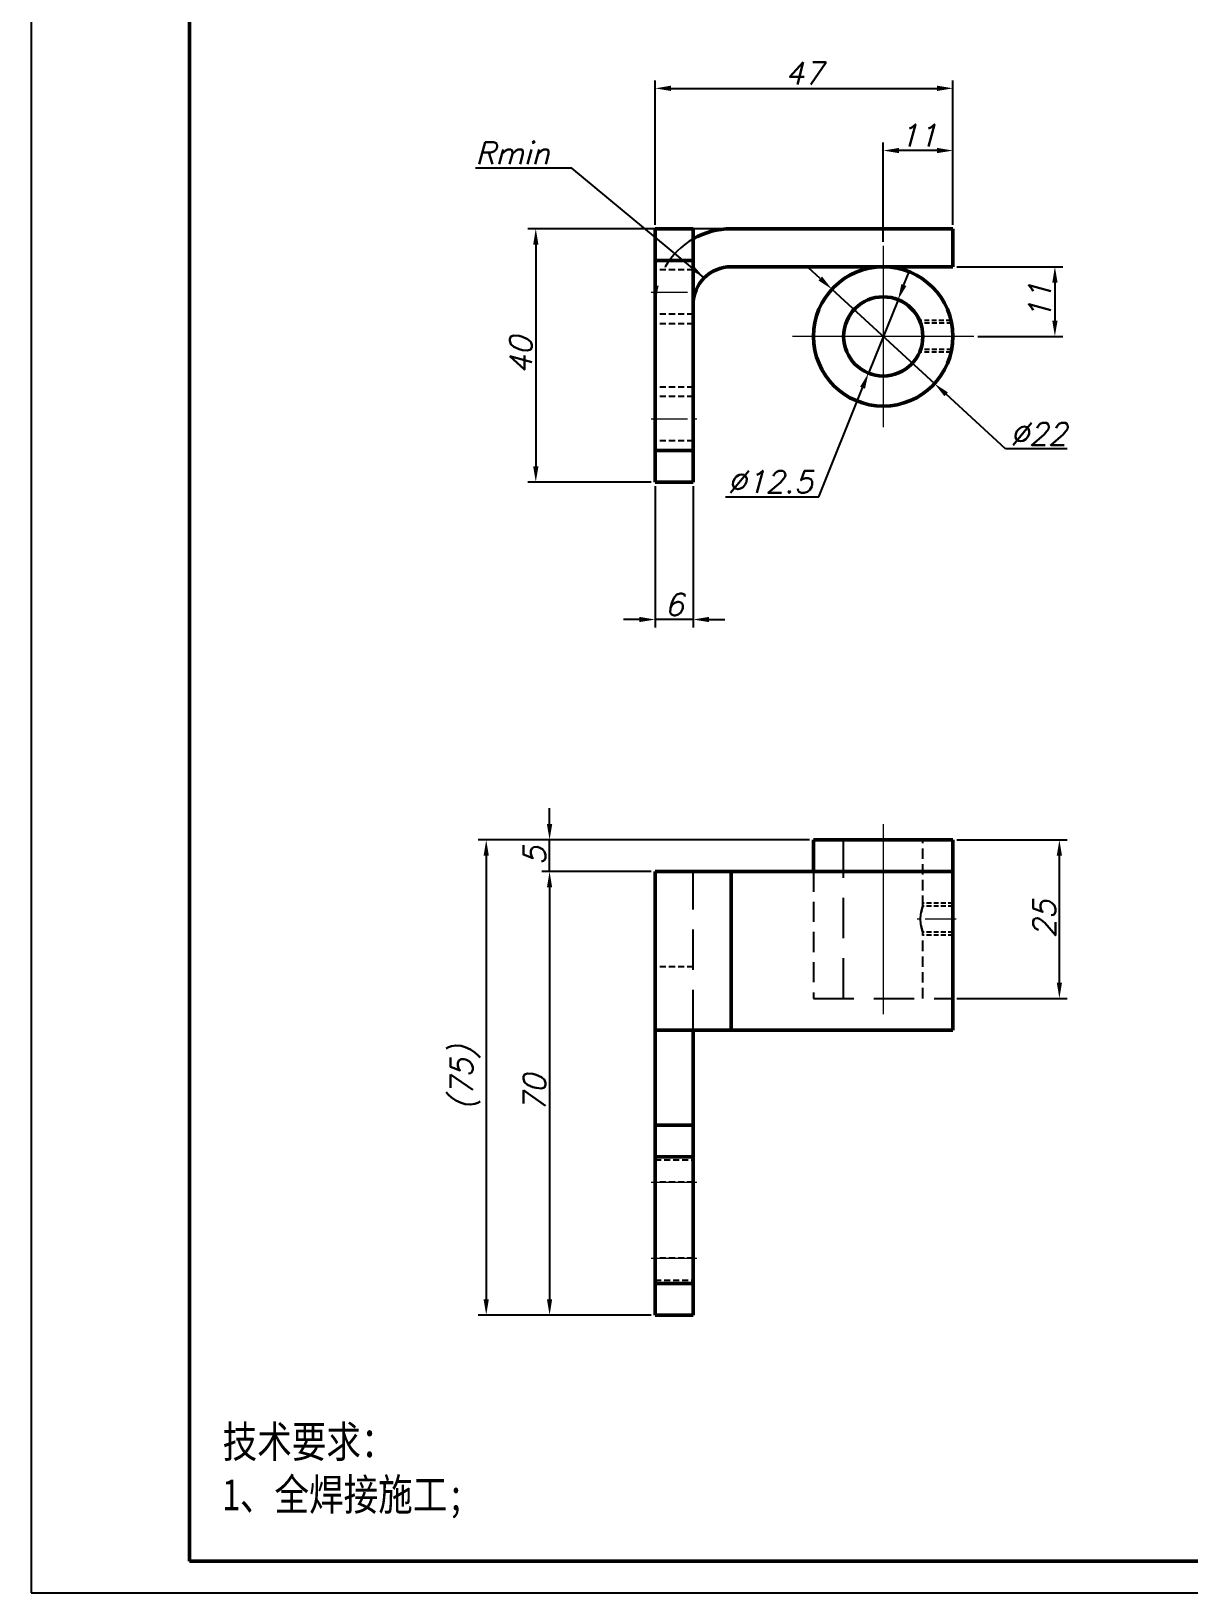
# Model space of a CAD drawing. Header units: inches. Extents: x 17901 to 26602, y 9673 to 14036.
# Drawn here: x 25740.5 to 25923.1, y 11220.7 to 11467.2 of the extents above; entities that cross this region are included whole.
import ezdxf

# ---------------------------------------------------------------- set-up
doc = ezdxf.new("R2010")
doc.units = ezdxf.units.IN
doc.header["$MEASUREMENT"] = 0
doc.linetypes.add('CENTER', pattern=[50.8, 31.75, -6.35, 6.35, -6.35])
doc.linetypes.add('DASHED2', pattern=[9.525, 6.35, -3.175])
for name, color, linetype, lineweight in [('中心线', 1, 'CENTER', 15), ('图框_内框线', 5, 'Continuous', 50), ('标注线', 3, 'Continuous', 25), ('粗实线', 7, 'Continuous', 50), ('虚线', 2, 'DASHED2', 25)]:
    doc.layers.add(name, color=color, linetype=linetype, lineweight=lineweight)
doc.styles.add('DIM_FONT', font='romans.shx', dxfattribs={"oblique": 15})
doc.styles.add('宋体', font='', dxfattribs={"width": 0.8, "height": 5})
doc.styles.get('宋体').set_extended_font_data('SimSun')
doc.dimstyles.new('幅面 1：1$0', dxfattribs={"dimtxt": 3.5, "dimasz": 2.5, "dimexe": 1.25, "dimexo": 0.625, "dimtad": 1, "dimdsep": 46, "dimtxsty": 'DIM_FONT', "dimcen": 2.5, "dimclrd": 256, "dimclre": 256, "dimclrt": 256, "dimadec": 0, "dimazin": 0, "dimtm": 1e-09, "dimtfac": 0.5, "dimtmove": 0, "dimatfit": 3, "dimfxl": 1, "dimlwd": -1, "dimarcsym": 0})
doc.dimstyles.new('幅面 1：1$3', dxfattribs={"dimtxt": 3.5, "dimasz": 2.5, "dimexe": 1.25, "dimexo": 0.625, "dimtad": 1, "dimtih": 1, "dimtoh": 1, "dimdsep": 46, "dimtxsty": 'DIM_FONT', "dimcen": 2.5, "dimclrd": 256, "dimclre": 256, "dimclrt": 256, "dimazin": 2, "dimtfac": 0.5, "dimtmove": 0, "dimatfit": 3, "dimfxl": 1, "dimlwd": -1, "dimlwe": -1, "dimarcsym": 0})
doc.dimstyles.new('幅面 1：1$7', dxfattribs={"dimtxt": 3.5, "dimasz": 2.5, "dimexe": 1.25, "dimexo": 0.625, "dimtad": 1, "dimdsep": 46, "dimtxsty": 'DIM_FONT', "dimcen": 2.5, "dimclrd": 256, "dimclrt": 256, "dimadec": 0, "dimazin": 0, "dimtfac": 1, "dimtmove": 0, "dimatfit": 3, "dimfxl": 1, "dimlwd": -1, "dimarcsym": 0})

# ---------------------------------------------------------------- blocks, each defined once
blk = doc.blocks.new('*D544')
at = {"layer": 'Defpoints', "color": 0, "transparency": 16777216}
for p in [(25850.59, 11436.07), (25820.09, 11396.07), (25838.93, 11396.07)]:
    blk.add_point(p, dxfattribs=at)
at = {"layer": '标注线', "lineweight": -2, "transparency": 16777216}
for p, q in [((25849.96, 11436.07), (25818.84, 11436.07)), ((25838.3, 11396.07), (25818.84, 11396.07))]:
    blk.add_line(p, q, dxfattribs=at)
at = {"layer": '标注线', "transparency": 16777216}
blk.add_line((25820.09, 11433.57), (25820.09, 11398.57), dxfattribs=at)
for points in [[(25819.68, 11433.57), (25820.51, 11433.57), (25820.09, 11436.07)], [(25819.68, 11398.57), (25820.51, 11398.57), (25820.09, 11396.07)]]:
    blk.add_solid(points, dxfattribs=at)
at = {"layer": '标注线', "transparency": 16777216, "insert": (25817.72, 11416.07), "char_height": 3.5, "attachment_point": 5, "rotation": 90, "style": 'DIM_FONT'}
blk.add_mtext('40', dxfattribs=at)
blk = doc.blocks.new('*D545')
at = {"layer": 'Defpoints', "color": 0, "transparency": 16777216}
for p in [(25885.93, 11458.23), (25838.93, 11436.07), (25885.93, 11436.07)]:
    blk.add_point(p, dxfattribs=at)
at = {"layer": '标注线', "lineweight": -2, "transparency": 16777216}
for p, q in [((25838.93, 11436.7), (25838.93, 11459.48)), ((25885.93, 11436.7), (25885.93, 11459.48))]:
    blk.add_line(p, q, dxfattribs=at)
at = {"layer": '标注线', "transparency": 16777216}
blk.add_line((25841.43, 11458.23), (25883.43, 11458.23), dxfattribs=at)
for points in [[(25841.43, 11458.65), (25841.43, 11457.81), (25838.93, 11458.23)], [(25883.43, 11458.65), (25883.43, 11457.81), (25885.93, 11458.23)]]:
    blk.add_solid(points, dxfattribs=at)
at = {"layer": '标注线', "transparency": 16777216, "insert": (25862.43, 11460.61), "char_height": 3.5, "attachment_point": 5, "style": 'DIM_FONT'}
blk.add_mtext('47', dxfattribs=at)
blk = doc.blocks.new('*D460')
at = {"layer": 'Defpoints', "color": 0, "transparency": 16777216}
for p in [(25874.93, 11448.41), (25885.93, 11436.07), (25874.93, 11433.37)]:
    blk.add_point(p, dxfattribs=at)
at = {"layer": '标注线', "lineweight": -2, "transparency": 16777216}
for p, q in [((25874.93, 11434), (25874.93, 11449.66)), ((25885.93, 11436.7), (25885.93, 11449.66))]:
    blk.add_line(p, q, dxfattribs=at)
at = {"layer": '标注线', "transparency": 16777216}
blk.add_line((25883.43, 11448.41), (25877.43, 11448.41), dxfattribs=at)
for points in [[(25877.43, 11448.83), (25877.43, 11448), (25874.93, 11448.41)], [(25883.43, 11448.83), (25883.43, 11448), (25885.93, 11448.41)]]:
    blk.add_solid(points, dxfattribs=at)
at = {"layer": '标注线', "transparency": 16777216, "insert": (25880.43, 11450.79), "char_height": 3.5, "attachment_point": 5, "style": 'DIM_FONT'}
blk.add_mtext('11', dxfattribs=at)
blk = doc.blocks.new('*D461')
at = {"layer": 'Defpoints', "color": 0, "transparency": 16777216}
for p in [(25885.93, 11430.07), (25889.23, 11419.07), (25902.02, 11419.07)]:
    blk.add_point(p, dxfattribs=at)
at = {"layer": '标注线', "lineweight": -2, "transparency": 16777216}
for p, q in [((25886.55, 11430.07), (25903.27, 11430.07)), ((25889.85, 11419.07), (25903.27, 11419.07))]:
    blk.add_line(p, q, dxfattribs=at)
at = {"layer": '标注线', "transparency": 16777216}
blk.add_line((25902.02, 11427.57), (25902.02, 11421.57), dxfattribs=at)
for points in [[(25901.61, 11427.57), (25902.44, 11427.57), (25902.02, 11430.07)], [(25901.61, 11421.57), (25902.44, 11421.57), (25902.02, 11419.07)]]:
    blk.add_solid(points, dxfattribs=at)
at = {"layer": '标注线', "transparency": 16777216, "insert": (25899.65, 11424.57), "char_height": 3.5, "attachment_point": 5, "rotation": 90, "style": 'DIM_FONT'}
blk.add_mtext('11', dxfattribs=at)
blk = doc.blocks.new('*D462')
at = {"layer": 'Defpoints', "color": 0, "transparency": 16777216}
for p in [(25866.83, 11426.52), (25883.02, 11411.62)]:
    blk.add_point(p, dxfattribs=at)
at = {"layer": '标注线', "transparency": 16777216}
for p, q in [((25864.99, 11428.21), (25863.15, 11429.9)), ((25866.83, 11426.52), (25883.02, 11411.62)), ((25894.25, 11401.3), (25884.86, 11409.93)), ((25903.96, 11401.3), (25894.25, 11401.3))]:
    blk.add_line(p, q, dxfattribs=at)
for points in [[(25865.27, 11428.52), (25864.71, 11427.9), (25866.83, 11426.52)], [(25885.14, 11410.24), (25884.58, 11409.63), (25883.02, 11411.62)]]:
    blk.add_solid(points, dxfattribs=at)
at = {"layer": '标注线', "transparency": 16777216, "insert": (25899.42, 11403.68), "char_height": 3.5, "attachment_point": 5, "style": 'DIM_FONT'}
blk.add_mtext('∅22', dxfattribs=at)
blk = doc.blocks.new('*D463')
at = {"layer": 'Defpoints', "color": 0, "transparency": 16777216}
for p in [(25877.26, 11424.87), (25872.59, 11413.27)]:
    blk.add_point(p, dxfattribs=at)
at = {"layer": '标注线', "transparency": 16777216}
for p, q in [((25878.19, 11427.19), (25879.12, 11429.51)), ((25877.26, 11424.87), (25872.59, 11413.27)), ((25864.75, 11393.74), (25871.66, 11410.95)), ((25850.02, 11393.74), (25864.75, 11393.74))]:
    blk.add_line(p, q, dxfattribs=at)
for points in [[(25877.8, 11427.34), (25878.58, 11427.03), (25877.26, 11424.87)], [(25871.28, 11411.11), (25872.05, 11410.8), (25872.59, 11413.27)]]:
    blk.add_solid(points, dxfattribs=at)
at = {"layer": '标注线', "transparency": 16777216, "insert": (25857.07, 11396.12), "char_height": 3.5, "attachment_point": 5, "style": 'DIM_FONT'}
blk.add_mtext('∅12.5', dxfattribs=at)
blk = doc.blocks.new('*D546')
at = {"layer": 'Defpoints', "color": 0, "transparency": 16777216}
for p in [(25838.93, 11396.07), (25844.93, 11396.07), (25838.93, 11374.38)]:
    blk.add_point(p, dxfattribs=at)
at = {"layer": '标注线', "lineweight": -2, "transparency": 16777216}
for p, q in [((25838.93, 11395.45), (25838.93, 11373.13)), ((25844.93, 11395.45), (25844.93, 11373.13))]:
    blk.add_line(p, q, dxfattribs=at)
at = {"layer": '标注线', "transparency": 16777216}
for p, q in [((25836.43, 11374.38), (25833.93, 11374.38)), ((25844.93, 11374.38), (25838.93, 11374.38)), ((25847.43, 11374.38), (25849.93, 11374.38))]:
    blk.add_line(p, q, dxfattribs=at)
for points in [[(25836.43, 11374.8), (25836.43, 11373.97), (25838.93, 11374.38)], [(25847.43, 11374.8), (25847.43, 11373.97), (25844.93, 11374.38)]]:
    blk.add_solid(points, dxfattribs=at)
at = {"layer": '标注线', "transparency": 16777216, "insert": (25841.93, 11376.76), "char_height": 3.5, "attachment_point": 5, "style": 'DIM_FONT'}
blk.add_mtext('6', dxfattribs=at)
blk = doc.blocks.new('*D547')
at = {"layer": 'Defpoints', "color": 0, "transparency": 16777216}
for p in [(25863.93, 11339.58), (25812.27, 11264.58), (25838.93, 11264.58)]:
    blk.add_point(p, dxfattribs=at)
at = {"layer": '标注线', "lineweight": -2, "transparency": 16777216}
for p, q in [((25863.3, 11339.58), (25811.02, 11339.58)), ((25838.3, 11264.58), (25811.02, 11264.58))]:
    blk.add_line(p, q, dxfattribs=at)
at = {"layer": '标注线', "transparency": 16777216}
blk.add_line((25812.27, 11337.08), (25812.27, 11267.08), dxfattribs=at)
for points in [[(25811.85, 11337.08), (25812.68, 11337.08), (25812.27, 11339.58)], [(25811.85, 11267.08), (25812.68, 11267.08), (25812.27, 11264.58)]]:
    blk.add_solid(points, dxfattribs=at)
at = {"layer": '标注线', "transparency": 16777216, "insert": (25808.97, 11302.08), "char_height": 3.5, "attachment_point": 5, "rotation": 90, "style": 'DIM_FONT'}
blk.add_mtext('(75)', dxfattribs=at)
blk = doc.blocks.new('*D548')
at = {"layer": 'Defpoints', "color": 0, "transparency": 16777216}
for p in [(25838.93, 11334.58), (25822.27, 11264.58), (25838.93, 11264.58)]:
    blk.add_point(p, dxfattribs=at)
at = {"layer": '标注线', "lineweight": -2, "transparency": 16777216}
for p, q in [((25838.3, 11334.58), (25821.02, 11334.58)), ((25838.3, 11264.58), (25821.02, 11264.58))]:
    blk.add_line(p, q, dxfattribs=at)
at = {"layer": '标注线', "transparency": 16777216}
blk.add_line((25822.27, 11332.08), (25822.27, 11267.08), dxfattribs=at)
for points in [[(25821.85, 11332.08), (25822.68, 11332.08), (25822.27, 11334.58)], [(25821.85, 11267.08), (25822.68, 11267.08), (25822.27, 11264.58)]]:
    blk.add_solid(points, dxfattribs=at)
at = {"layer": '标注线', "transparency": 16777216, "insert": (25819.89, 11299.58), "char_height": 3.5, "attachment_point": 5, "rotation": 90, "style": 'DIM_FONT'}
blk.add_mtext('70', dxfattribs=at)
blk = doc.blocks.new('*D464')
at = {"layer": 'Defpoints', "color": 0, "transparency": 16777216}
for p in [(25822.27, 11339.58), (25863.93, 11339.58), (25838.93, 11334.58)]:
    blk.add_point(p, dxfattribs=at)
at = {"layer": '标注线', "transparency": 16777216}
for p, q in [((25822.27, 11342.08), (25822.27, 11344.58)), ((25822.27, 11334.58), (25822.27, 11339.58)), ((25822.27, 11332.08), (25822.27, 11329.58))]:
    blk.add_line(p, q, dxfattribs=at)
at = {"layer": '标注线', "lineweight": -2, "transparency": 16777216}
for p, q in [((25863.3, 11339.58), (25821.02, 11339.58)), ((25838.3, 11334.58), (25821.02, 11334.58))]:
    blk.add_line(p, q, dxfattribs=at)
at = {"layer": '标注线', "transparency": 16777216}
for points in [[(25821.85, 11342.08), (25822.68, 11342.08), (25822.27, 11339.58)], [(25821.85, 11332.08), (25822.68, 11332.08), (25822.27, 11334.58)]]:
    blk.add_solid(points, dxfattribs=at)
at = {"layer": '标注线', "transparency": 16777216, "insert": (25819.89, 11337.08), "char_height": 3.5, "attachment_point": 5, "rotation": 90, "style": 'DIM_FONT'}
blk.add_mtext('5', dxfattribs=at)
blk = doc.blocks.new('*D549')
at = {"layer": 'Defpoints', "color": 0, "transparency": 16777216}
for p in [(25885.93, 11339.58), (25902.73, 11339.58), (25885.93, 11314.58)]:
    blk.add_point(p, dxfattribs=at)
at = {"layer": '标注线', "lineweight": -2, "transparency": 16777216}
for p, q in [((25886.55, 11339.58), (25903.98, 11339.58)), ((25886.55, 11314.58), (25903.98, 11314.58))]:
    blk.add_line(p, q, dxfattribs=at)
at = {"layer": '标注线', "transparency": 16777216}
blk.add_line((25902.73, 11317.08), (25902.73, 11337.08), dxfattribs=at)
for points in [[(25902.31, 11337.08), (25903.15, 11337.08), (25902.73, 11339.58)], [(25902.31, 11317.08), (25903.15, 11317.08), (25902.73, 11314.58)]]:
    blk.add_solid(points, dxfattribs=at)
at = {"layer": '标注线', "transparency": 16777216, "insert": (25900.35, 11327.08), "char_height": 3.5, "attachment_point": 5, "rotation": 90, "style": 'DIM_FONT'}
blk.add_mtext('25', dxfattribs=at)

msp = doc.modelspace()

# ---------------------------------------------------------------- linework, layer by layer
at = {"layer": 'Defpoints'}
msp.add_lwpolyline([(25740.46, 11220.746), (26160.46, 11220.746), (26160.46, 11517.746), (25740.46, 11517.746)], close=True, dxfattribs=at)
at = {"layer": '中心线'}
for p, q in [((25874.925, 11433.371), (25874.925, 11404.771)), ((25889.225, 11419.071), (25860.625, 11419.071)), ((25874.925, 11342.079), (25874.925, 11312.079))]:
    msp.add_line(p, q, dxfattribs=at)
at = {"layer": '中心线', "ltscale": 0.179999}
for p, q in [((25838.325, 11426.071), (25845.525, 11426.071)), ((25838.325, 11406.071), (25845.525, 11406.071)), ((25838.325, 11285.579), (25845.525, 11285.579)), ((25838.325, 11273.579), (25845.525, 11273.579))]:
    msp.add_line(p, q, dxfattribs=at)
at = {"layer": '中心线', "ltscale": 0.148534}
msp.add_line((25886.27, 11419.071), (25880.328, 11419.071), dxfattribs=at)
at = {"layer": '中心线', "ltscale": 0.153868}
msp.add_line((25886.439, 11327.079), (25880.284, 11327.079), dxfattribs=at)
at = {"layer": '图框_内框线'}
msp.add_lwpolyline([(25765.46, 11225.746), (26155.46, 11225.746), (26155.46, 11512.746), (25765.46, 11512.746)], close=True, dxfattribs=at)
at = {"layer": '粗实线', "ltscale": 0.125}
for p, q in [((25838.925, 11436.071), (25838.925, 11431.071)), ((25844.925, 11431.071), (25844.925, 11436.071)), ((25838.925, 11401.071), (25838.925, 11396.071)), ((25844.925, 11396.071), (25844.925, 11401.071)), ((25863.925, 11339.579), (25863.925, 11334.579)), ((25885.925, 11339.579), (25885.925, 11334.579)), ((25838.925, 11289.579), (25838.925, 11294.579)), ((25844.925, 11289.579), (25844.925, 11294.579)), ((25838.925, 11269.579), (25838.925, 11264.579)), ((25844.925, 11264.579), (25844.925, 11269.579))]:
    msp.add_line(p, q, dxfattribs=at)
at = {"layer": '粗实线', "ltscale": 0.15}
for p, q in [((25844.925, 11436.071), (25838.925, 11436.071)), ((25885.925, 11436.071), (25885.925, 11430.071)), ((25844.925, 11431.071), (25838.925, 11431.071)), ((25838.925, 11401.071), (25844.925, 11401.071)), ((25838.925, 11396.071), (25844.925, 11396.071)), ((25838.925, 11294.579), (25844.925, 11294.579)), ((25838.925, 11289.579), (25844.925, 11289.579)), ((25844.925, 11269.579), (25838.925, 11269.579)), ((25844.925, 11264.579), (25838.925, 11264.579))]:
    msp.add_line(p, q, dxfattribs=at)
at = {"layer": '粗实线'}
for p, q in [((25850.925, 11436.071), (25885.925, 11436.071)), ((25838.925, 11431.071), (25838.925, 11401.071)), ((25844.925, 11401.071), (25844.925, 11431.071)), ((25885.925, 11430.071), (25850.925, 11430.071)), ((25863.925, 11339.579), (25885.925, 11339.579)), ((25838.925, 11309.579), (25838.925, 11334.579)), ((25850.925, 11309.579), (25850.925, 11334.579)), ((25850.925, 11334.579), (25885.925, 11334.579)), ((25885.925, 11309.579), (25885.925, 11334.579)), ((25850.925, 11309.579), (25885.925, 11309.579)), ((25838.925, 11269.579), (25838.925, 11289.579)), ((25844.925, 11269.579), (25844.925, 11289.579))]:
    msp.add_line(p, q, dxfattribs=at)
at = {"layer": '粗实线', "ltscale": 0.3}
for p, q in [((25838.925, 11334.579), (25850.925, 11334.579)), ((25838.925, 11309.579), (25850.925, 11309.579))]:
    msp.add_line(p, q, dxfattribs=at)
at = {"layer": '粗实线', "ltscale": 0.375}
for p, q in [((25838.925, 11309.579), (25838.925, 11294.579)), ((25844.925, 11309.579), (25844.925, 11294.579))]:
    msp.add_line(p, q, dxfattribs=at)
at = {"layer": '粗实线'}
msp.add_circle((25874.925, 11419.071), 6.25, dxfattribs=at)
for centre, radius, start, end in [((25850.925, 11424.071), 12, 90, 120.00016), ((25850.925, 11424.071), 6, 90, 180), ((25874.925, 11419.071), 11, 90.04575, 89.95425)]:
    msp.add_arc(centre, radius, start, end, dxfattribs=at)
at = {"layer": '虚线', "ltscale": 0.15}
for p, q in [((25838.925, 11431.071), (25844.925, 11431.071)), ((25844.925, 11429.571), (25838.925, 11429.571)), ((25844.925, 11422.571), (25838.925, 11422.571)), ((25844.925, 11421.071), (25838.925, 11421.071)), ((25844.925, 11411.071), (25838.925, 11411.071)), ((25844.925, 11409.571), (25838.925, 11409.571)), ((25844.925, 11402.571), (25838.925, 11402.571)), ((25844.925, 11319.579), (25838.925, 11319.579)), ((25838.925, 11289.079), (25844.925, 11289.079)), ((25838.925, 11289.079), (25844.925, 11289.079)), ((25844.925, 11285.579), (25838.925, 11285.579)), ((25844.925, 11285.579), (25838.925, 11285.579)), ((25844.925, 11285.579), (25838.925, 11285.579)), ((25844.925, 11285.579), (25838.925, 11285.579)), ((25844.925, 11273.579), (25838.925, 11273.579)), ((25844.925, 11273.579), (25838.925, 11273.579)), ((25844.925, 11273.579), (25838.925, 11273.579)), ((25844.925, 11273.579), (25838.925, 11273.579)), ((25838.925, 11270.079), (25844.925, 11270.079)), ((25838.925, 11270.079), (25844.925, 11270.079)), ((25838.925, 11269.579), (25844.925, 11269.579))]:
    msp.add_line(p, q, dxfattribs=at)
at = {"layer": '虚线', "ltscale": 0.120528}
for p, q in [((25885.637, 11421.571), (25880.816, 11421.571)), ((25885.637, 11416.571), (25880.816, 11416.571))]:
    msp.add_line(p, q, dxfattribs=at)
at = {"layer": '虚线', "ltscale": 0.122644}
for p, q in [((25885.729, 11421.138), (25880.824, 11421.138)), ((25885.729, 11417.004), (25880.824, 11417.004))]:
    msp.add_line(p, q, dxfattribs=at)
at = {"layer": '虚线'}
for p, q in [((25868.675, 11314.579), (25868.675, 11339.579)), ((25844.925, 11309.579), (25844.925, 11334.579)), ((25850.925, 11309.579), (25850.925, 11334.579)), ((25863.925, 11314.579), (25885.925, 11314.579))]:
    msp.add_line(p, q, dxfattribs=at)
at = {"layer": '虚线', "ltscale": 0.260825}
for p, q in [((25881.175, 11329.146), (25881.175, 11339.579)), ((25881.175, 11314.579), (25881.175, 11325.012)), ((25885.925, 11325.012), (25885.925, 11314.579))]:
    msp.add_line(p, q, dxfattribs=at)
at = {"layer": '虚线', "ltscale": 0.5}
msp.add_line((25863.925, 11334.579), (25863.925, 11314.579), dxfattribs=at)
at = {"layer": '虚线', "ltscale": 0.135825}
msp.add_line((25885.925, 11334.579), (25885.925, 11329.146), dxfattribs=at)
at = {"layer": '虚线', "ltscale": 0.11875}
for p, q in [((25885.925, 11329.579), (25881.175, 11329.579)), ((25885.925, 11329.146), (25881.175, 11329.146)), ((25885.925, 11325.012), (25881.175, 11325.012)), ((25885.925, 11324.579), (25881.175, 11324.579))]:
    msp.add_line(p, q, dxfattribs=at)
at = {"layer": '虚线'}
for centre, radius, start, end in [((25850.925, 11424.071), 12, 120.00016, 180), ((25874.925, 11419.071), 11, 89.95425, 90.04575), ((25896.741, 11327.077), 11.011, 169.17318, 185.15621), ((25896.741, 11327.08), 11.011, 174.84379, 190.82682), ((25897.221, 11327.015), 11.494, 169.31876, 174.73669), ((25897.221, 11327.142), 11.494, 185.26331, 190.68124)]:
    msp.add_arc(centre, radius, start, end, dxfattribs=at)
for points, knots in [([(25880.906, 11326.088), (25880.848, 11326.438), (25880.809, 11326.824), (25880.805, 11327.219), (25880.857, 11327.857), (25880.967, 11328.411), (25881.015, 11328.609), (25881.105, 11328.934), (25881.166, 11329.118), (25881.182, 11329.165), (25881.179, 11329.159), (25881.122, 11328.98), (25881.082, 11328.853), (25881.02, 11328.627), (25880.96, 11328.357), (25880.941, 11328.264), (25880.923, 11328.169), (25880.906, 11328.07)], [0, 0, 0, 0, 0, 0, 3.3560102, 3.3560102, 3.3560102, 5.5020324, 5.5020324, 5.5020324, 7.4445002, 7.4445002, 7.4445002, 9.3852344, 9.3852344, 9.3852344, 10.3323152, 10.3323152, 10.3323152, 10.3323152, 10.3323152, 10.3323152]), ([(25880.906, 11326.088), (25880.943, 11325.866), (25880.987, 11325.659), (25881.036, 11325.471), (25881.123, 11325.169), (25881.174, 11325.015), (25881.184, 11324.985), (25881.171, 11325.023), (25881.106, 11325.229), (25881.064, 11325.367), (25880.974, 11325.708), (25880.893, 11326.129), (25880.859, 11326.365), (25880.815, 11326.855), (25880.822, 11327.357), (25880.84, 11327.606), (25880.869, 11327.845), (25880.906, 11328.07)], [0, 0, 0, 0, 0, 0, 2.1258654, 2.1258654, 2.1258654, 4.0575187, 4.0575187, 4.0575187, 6.0116549, 6.0116549, 6.0116549, 8.1722472, 8.1722472, 8.1722472, 10.3265964, 10.3265964, 10.3265964, 10.3265964, 10.3265964, 10.3265964])]:
    msp.add_open_spline(points, degree=5, knots=knots, dxfattribs=at)

# ---------------------------------------------------------------- texts
at = {"layer": '标注线', "insert": (25810.559, 11446.248), "char_height": 3.5, "attachment_point": 7, "style": 'DIM_FONT'}
msp.add_mtext('Rmin', dxfattribs=at)
at = {"layer": '标注线', "insert": (25770.672, 11247.091), "char_height": 10, "width": 1023.28183, "attachment_point": 1, "style": '宋体'}
msp.add_mtext('{\\H0.5x;技术要求：\\P1、全焊接施工;\\P\\P\\H2x;\\W0.7; }', dxfattribs=at)

# ---------------------------------------------------------------- dimensions: what is measured, and where the dimension line sits
at = {"layer": '标注线'}
for base, p1, p2, picture, middle in [((25885.925, 11458.231), (25838.925, 11436.071), (25885.925, 11436.071), '*D545', (25862.425, 11460.606)), ((25874.925, 11448.414), (25885.925, 11436.071), (25874.925, 11433.371), '*D460', (25880.425, 11450.789)), ((25838.925, 11374.383), (25844.925, 11396.071), (25838.925, 11396.071), '*D546', (25841.925, 11376.758))]:
    dim = msp.add_linear_dim(base=base, p1=p1, p2=p2, dimstyle='幅面 1：1$0', dxfattribs=at)
    dim.commit()
    dim.dimension.update_dxf_attribs({"geometry": picture, "text_midpoint": middle})
for base, p1, p2, picture, middle in [((25820.0918, 11396.0708), (25850.5892, 11436.0661), (25838.9253, 11396.0708), '*D544', (25817.7168, 11416.0684)), ((25902.025, 11419.071), (25885.925, 11430.071), (25889.225, 11419.071), '*D461', (25899.65, 11424.571)), ((25822.266, 11339.579), (25838.925, 11334.579), (25863.925, 11339.579), '*D464', (25819.891, 11337.079)), ((25902.73, 11339.579), (25885.925, 11314.579), (25885.925, 11339.579), '*D549', (25900.355, 11327.079)), ((25822.266, 11264.579), (25838.925, 11334.579), (25838.925, 11264.579), '*D548', (25819.891, 11299.579))]:
    dim = msp.add_linear_dim(base=base, p1=p1, p2=p2, angle=90, dimstyle='幅面 1：1$0', dxfattribs=at)
    dim.commit()
    dim.dimension.update_dxf_attribs({"geometry": picture, "text_midpoint": middle})
for p1, p2, picture, middle in [((25877.256, 11424.87), (25872.595, 11413.272), '*D463', (25857.068, 11393.743)), ((25866.829, 11426.517), (25883.022, 11411.625), '*D462', (25899.417, 11401.303))]:
    dim = msp.add_diameter_dim_2p(p1=p1, p2=p2, dimstyle='幅面 1：1$3', dxfattribs=at)
    dim.commit()
    dim.dimension.update_dxf_attribs({"geometry": picture, "text_midpoint": middle, "dimtype": 163})
dim = msp.add_linear_dim(base=(25812.266, 11264.579), p1=(25863.925, 11339.579), p2=(25838.925, 11264.579), angle=90, dimstyle='幅面 1：1$0', override={"dimpost": '(<>)'}, dxfattribs=at)
dim.commit()
dim.dimension.update_dxf_attribs({"geometry": '*D547', "text_midpoint": (25808.975, 11302.079)})

# ---------------------------------------------------------------- leaders
at = {"layer": '标注线', "annotation_type": 0, "has_hookline": 1, "hookline_direction": 1, "text_width": 12.113}
msp.add_leader([(25846.683, 11428.313), (25825.797, 11445.623), (25823.297, 11445.623)], dimstyle='幅面 1：1$7', override={"dimgap": 0.625, "dimtad": 1}, dxfattribs=at)

doc.saveas('drawing.dxf')
